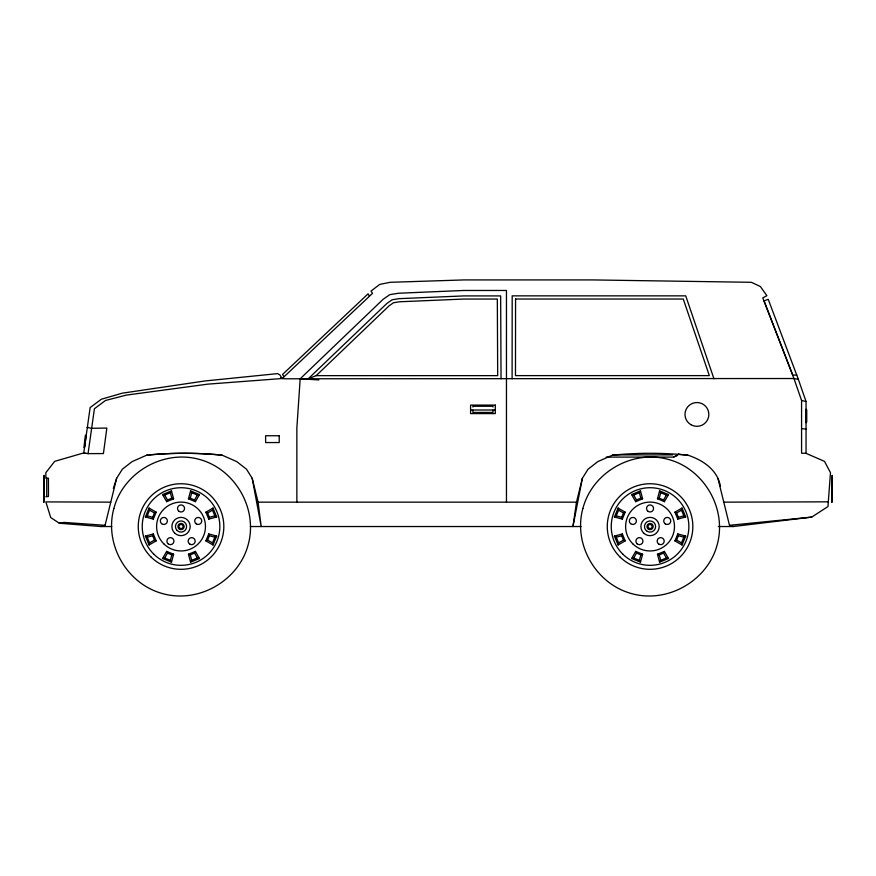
<?xml version="1.0" encoding="UTF-8"?>
<svg xmlns="http://www.w3.org/2000/svg" width="876" height="876" viewBox="0 0 876 876"><rect width="100%" height="100%" fill="white"/><g stroke="black" fill="none" stroke-linecap="round" stroke-linejoin="round"><path stroke-width="1.31" d="M512.11 378.782L512.186 295.858L685.722 295.858L713.951 378.782M718.309 526.531L733.256 526.531L811.734 517.103L827.962 506.547L830.481 472.679L824.513 461.367L806.051 453.352L801.573 453.22L801.573 400.474L793.952 378.52L762.777 297.939L766.872 295.683L760.434 286.572L751.411 282.302L592.143 279.915L464.291 279.915L390.214 282.302L379.768 284.393L371.03 291.051L372.541 293.35L282.192 378.52L207.864 384.137L126.221 395.12L105.492 400.474L94.422 408.731L88.049 453.637L83.691 452.936L54.662 461.367L45.848 472.679L45.848 478.23L48.421 478.165L48.476 496.484L45.848 496.692M506.459 502.156L506.459 290.471L463.7 290.471L398.503 293.241L389.842 294.632L383.086 299.329L300.183 378.782L296.855 428.057L296.855 502.156M83.932 447.494L85.322 435.427M84.742 446.913L85.257 442.435M85.465 440.661L86.133 434.846M83.691 453.352L90.14 407.581L101.32 399.237L122.246 393.182L204.71 380.994L277.528 373.625L279.838 374.884L282.192 378.52L284.58 378.782L793.952 378.52L798.354 379.352L806.051 401.515L806.051 453.352M582.365 478.296L576.485 502.156L572.959 526.531L582.365 478.296L588.07 469.186L597.87 461.575L612.444 455.159A341.75 306.534 0 0 1 687.824 455.159C702.618 459.955 717.466 469.766 720.39 486.114M149.073 544.981L149.566 542.89L147.223 537.207L145.394 536.079L153.311 533.955L156.18 540.875L149.073 544.981L145.394 536.079M216.679 516.971L214.85 515.844L212.507 510.171L212.999 508.069L205.893 512.175L208.762 519.096L216.679 516.971L212.999 508.069M618.095 544.981L618.587 542.89L616.233 537.207L614.404 536.079L622.332 533.955L625.201 540.875L618.095 544.981L614.404 536.079M685.7 516.971L683.871 515.844L681.517 510.171L682.01 508.069L674.914 512.175L677.783 519.096L685.7 516.971L682.01 508.069M110.77 502.156L45.848 501.893L50.72 517.53L59.294 523.224L100.882 526.531L105.065 525.315L116.65 478.296L122.366 469.186L132.167 461.575L146.73 455.159A341.75 306.534 0 0 1 222.11 455.159L236.684 461.575L246.484 469.186L252.2 478.296L258.07 502.156L261.19 526.531L252.2 478.296M171.488 562.173L170.349 560.344L171.816 554.869L173.612 554.245L171.488 562.173L162.586 558.483L166.681 551.387L173.612 554.245M188.46 498.805L190.585 490.878L199.487 494.568L195.392 501.674L188.46 498.805L190.256 498.181L194.56 499.966L195.392 501.674M190.256 498.181L191.724 492.706L190.585 490.878M640.498 562.173L639.37 560.344L640.838 554.869L642.623 554.245L640.498 562.173L631.607 558.483L635.702 551.387L642.623 554.245M657.482 498.805L659.606 490.878L668.508 494.568L664.402 501.674L657.482 498.805L659.267 498.181L663.581 499.966L664.402 501.674M659.267 498.181L660.734 492.706L659.606 490.878M113.332 488.447L116.65 478.296M156.18 540.875L154.483 540.054L152.698 535.74L153.311 533.955M208.762 519.096L209.375 517.311L207.59 512.997L205.893 512.175M625.201 540.875L623.493 540.054L621.708 535.74L622.332 533.955M677.783 519.096L678.396 517.311L676.611 512.997L674.914 512.175M145.394 516.971L149.073 508.069L156.18 512.175L153.311 519.096L145.394 516.971L147.223 515.844L149.566 510.171L149.073 508.069M153.311 519.096L152.698 517.311L154.483 512.997L156.18 512.175M205.893 540.875L208.762 533.955L216.679 536.079L212.999 544.981L205.893 540.875L207.59 540.054L209.375 535.74L208.762 533.955M212.999 544.981L212.507 542.89L214.85 537.207L216.679 536.079M614.404 516.971L618.095 508.069L625.201 512.175L622.332 519.096L614.404 516.971L616.233 515.844L618.587 510.171L618.095 508.069M622.332 519.096L621.708 517.311L623.493 512.997L625.201 512.175M674.914 540.875L677.783 533.955L685.7 536.079L682.01 544.981L674.914 540.875L676.611 540.054L678.396 535.74L677.783 533.955M682.01 544.981L681.517 542.89L683.871 537.207L685.7 536.079M166.681 501.674L167.513 499.966L171.816 498.181L173.612 498.805L171.488 490.878L162.586 494.568L166.681 501.674L173.612 498.805M188.46 554.245L190.256 554.869L194.56 553.085L195.392 551.387L199.487 558.483L190.585 562.173L188.46 554.245L195.392 551.387M635.702 501.674L636.523 499.966L640.838 498.181L642.623 498.805L640.498 490.878L631.607 494.568L635.702 501.674L642.623 498.805M657.482 554.245L659.267 554.869L663.581 553.085L664.402 551.387L668.508 558.483L659.606 562.173L657.482 554.245L664.402 551.387M194.56 499.966L197.396 495.06L199.487 494.568M162.586 558.483L164.677 557.99L167.513 553.085L166.681 551.387M663.581 499.966L666.417 495.06L668.508 494.568M631.607 558.483L633.698 557.99L636.523 553.085L635.702 551.387M162.586 494.568L164.677 495.06L170.349 492.706L171.488 490.878M190.585 562.173L191.724 560.344L197.396 557.99L199.487 558.483M631.607 494.568L633.698 495.06L639.37 492.706L640.498 490.878M659.606 562.173L660.734 560.344L666.417 557.99L668.508 558.483M678.758 453.801L677.225 455.564L673.622 457.097L606.203 457.097M316.181 375.64L389.097 305.812L393.532 302.735L399.489 301.782L463.908 299.045L497.327 299.045L497.688 375.64L316.181 375.64L308.232 378.782L386.896 303.446L392.185 299.767L399.127 298.661L463.831 295.913L500.656 295.913L501.039 378.782M677.148 455.093L673.436 457.097M149.566 542.89L154.483 540.054M207.59 512.997L212.507 510.171M618.587 542.89L623.493 540.054M676.611 512.997L681.517 510.171M209.375 517.311L214.85 515.844M147.223 537.207L152.698 535.74M678.396 517.311L683.871 515.844M616.233 537.207L621.708 535.74M59.294 523.224L63.893 522.403L105.065 525.315M717.904 478.296L729.489 525.315L811.734 517.103M470.576 410.012L495.29 410.012M828.324 501.828L723.784 502.156M88.049 453.637L103.423 453.56L106.839 428.057L91.454 428.298L87.14 427.346L88.367 427.51M796.755 375.103L792.78 375.103L764.08 300.917L768.23 299.296L798.354 379.352M612.882 454.885L672.648 454.885M258.07 502.156L576.485 502.156M100.882 526.531L111.756 526.531M250.317 526.531L581.106 526.531M300.183 378.782L318.886 379.932M801.573 428.583L806.051 429.109M83.691 452.936L84.928 453.1M801.573 400.474L806.051 401.515M616.233 515.844L621.708 517.311M678.396 535.74L683.871 537.207M147.223 515.844L152.698 517.311M209.375 535.74L214.85 537.207M729.489 525.315L733.256 526.531M660.734 492.706L666.417 495.06M636.523 553.085L640.838 554.869M633.698 557.99L639.37 560.344M191.724 492.706L197.396 495.06M167.513 553.085L171.816 554.869M164.677 557.99L170.349 560.344M676.611 540.054L681.517 542.89M618.587 510.171L623.493 512.997M207.59 540.054L212.507 542.89M149.566 510.171L154.483 512.997M280.583 377.556L282.192 378.52M284.01 376.702L282.543 374.468L368.106 293.81L369.387 296.187M633.698 495.06L636.523 499.966M663.581 553.085L666.417 557.99M164.677 495.06L167.513 499.966M194.56 553.085L197.396 557.99M659.267 554.869L660.734 560.344M639.37 492.706L640.838 498.181M190.256 554.869L191.724 560.344M170.349 492.706L171.816 498.181M46.724 478.165L46.724 496.626M806.73 409.902L806.73 422.046M805.997 409.223L805.997 422.725M492.969 407.022L492.969 406.256L472.909 406.256L472.909 407.022M492.969 410.154L492.969 412.443L472.909 412.443L472.909 410.154M146.73 455.159A380.731 380.731 0 0 1 222.11 455.159M678.495 454.337A380.731 380.731 0 0 1 687.824 455.159M515.559 299.023L515.482 375.618L709.341 375.618L683.258 299.023L515.559 299.023M113.847 508.518C103.981 544.423 127.009 584.303 163.035 593.72C198.929 603.575 238.819 580.558 248.226 544.533C258.091 508.627 235.064 468.748 199.038 459.331C163.133 449.476 123.253 472.503 113.847 508.518M582.858 508.518C573.003 544.423 596.03 584.303 632.045 593.72C667.95 603.575 707.83 580.558 717.247 544.533C727.102 508.627 704.085 468.748 668.059 459.331C632.154 449.476 592.275 472.503 582.858 508.518M495.29 405.106L470.576 405.106L470.576 413.592L495.29 413.592L495.29 405.106M279.225 435.744L265.614 435.744L265.614 442.555L279.225 442.555L279.225 435.744M44.139 475.438L43.8 502.32L44.139 475.438M832.2 475.438L831.861 502.32L832.2 475.438M690.89 424.674A11.914 11.87 0 0 0 708.837 414.501A11.914 11.87 0 0 0 691.033 404.099A11.914 11.87 0 0 0 690.89 424.674M619.803 556.775A42.782 42.782 0 0 0 691.383 537.601A42.782 42.782 0 0 0 638.976 485.205A42.782 42.782 0 0 0 619.803 556.775M622.617 553.96A38.807 38.807 0 0 0 687.54 536.572A38.807 38.807 0 0 0 640.006 489.038A38.807 38.807 0 0 0 622.617 553.96M632.779 543.799A24.419 24.419 0 0 0 673.644 532.849A24.419 24.419 0 0 0 643.729 502.933A24.419 24.419 0 0 0 632.779 543.799M643.586 532.991A9.143 9.143 0 0 0 658.883 528.896A9.143 9.143 0 0 0 647.682 517.694A9.143 9.143 0 0 0 643.586 532.991M647.255 531.371A5.584 5.584 0 0 0 655.642 526.531A5.584 5.584 0 0 0 647.255 521.691A5.584 5.584 0 0 0 647.255 531.371M648.492 529.224A3.121 3.121 0 0 0 653.168 526.531A3.121 3.121 0 0 0 648.492 523.826A3.121 3.121 0 0 0 648.492 529.224M648.601 527.976A2.059 2.059 0 0 0 652.04 527.056A2.059 2.059 0 0 0 649.521 524.538A2.059 2.059 0 0 0 648.601 527.976M630.621 523.651A3.515 3.515 0 0 0 636.326 521.538A3.515 3.515 0 0 0 631.64 517.65A3.515 3.515 0 0 0 630.621 523.651M647.955 511.277A3.515 3.515 0 0 0 653.54 508.857A3.515 3.515 0 0 0 648.656 505.222A3.515 3.515 0 0 0 647.955 511.277M665.289 523.87A3.515 3.515 0 0 0 670.753 521.165A3.515 3.515 0 0 0 665.683 517.793A3.515 3.515 0 0 0 665.289 523.87M658.883 544.171A3.515 3.515 0 0 0 664.194 541.182A3.515 3.515 0 0 0 658.949 538.083A3.515 3.515 0 0 0 658.883 544.171M637.049 543.733A3.515 3.515 0 0 0 642.864 541.915A3.515 3.515 0 0 0 638.385 537.787A3.515 3.515 0 0 0 637.049 543.733M150.781 556.775A42.782 42.782 0 0 0 222.362 537.601A42.782 42.782 0 0 0 169.966 485.205A42.782 42.782 0 0 0 150.781 556.775M153.596 553.96A38.807 38.807 0 0 0 218.518 536.572A38.807 38.807 0 0 0 170.995 489.038A38.807 38.807 0 0 0 153.596 553.96M163.768 543.799A24.419 24.419 0 0 0 204.623 532.849A24.419 24.419 0 0 0 174.718 502.933A24.419 24.419 0 0 0 163.768 543.799M174.576 532.991A9.143 9.143 0 0 0 189.862 528.896A9.143 9.143 0 0 0 178.671 517.694A9.143 9.143 0 0 0 174.576 532.991M177.083 530.484A5.584 5.584 0 0 0 186.435 527.976A5.584 5.584 0 0 0 179.591 521.132A5.584 5.584 0 0 0 177.083 530.484M179.481 529.224A3.121 3.121 0 0 0 184.146 526.531A3.121 3.121 0 0 0 179.481 523.826A3.121 3.121 0 0 0 179.481 529.224M179.58 527.976A2.059 2.059 0 0 0 183.018 527.056A2.059 2.059 0 0 0 180.5 524.538A2.059 2.059 0 0 0 179.58 527.976M161.6 523.651A3.515 3.515 0 0 0 167.316 521.538A3.515 3.515 0 0 0 162.629 517.65A3.515 3.515 0 0 0 161.6 523.651M178.934 511.277A3.515 3.515 0 0 0 184.529 508.857A3.515 3.515 0 0 0 179.646 505.222A3.515 3.515 0 0 0 178.934 511.277M196.279 523.87A3.515 3.515 0 0 0 201.732 521.165A3.515 3.515 0 0 0 196.662 517.793A3.515 3.515 0 0 0 196.279 523.87M189.873 544.171A3.515 3.515 0 0 0 195.173 541.182A3.515 3.515 0 0 0 189.939 538.083A3.515 3.515 0 0 0 189.873 544.171M168.039 543.733A3.515 3.515 0 0 0 173.842 541.915A3.515 3.515 0 0 0 169.364 537.787A3.515 3.515 0 0 0 168.039 543.733"/></g></svg>
